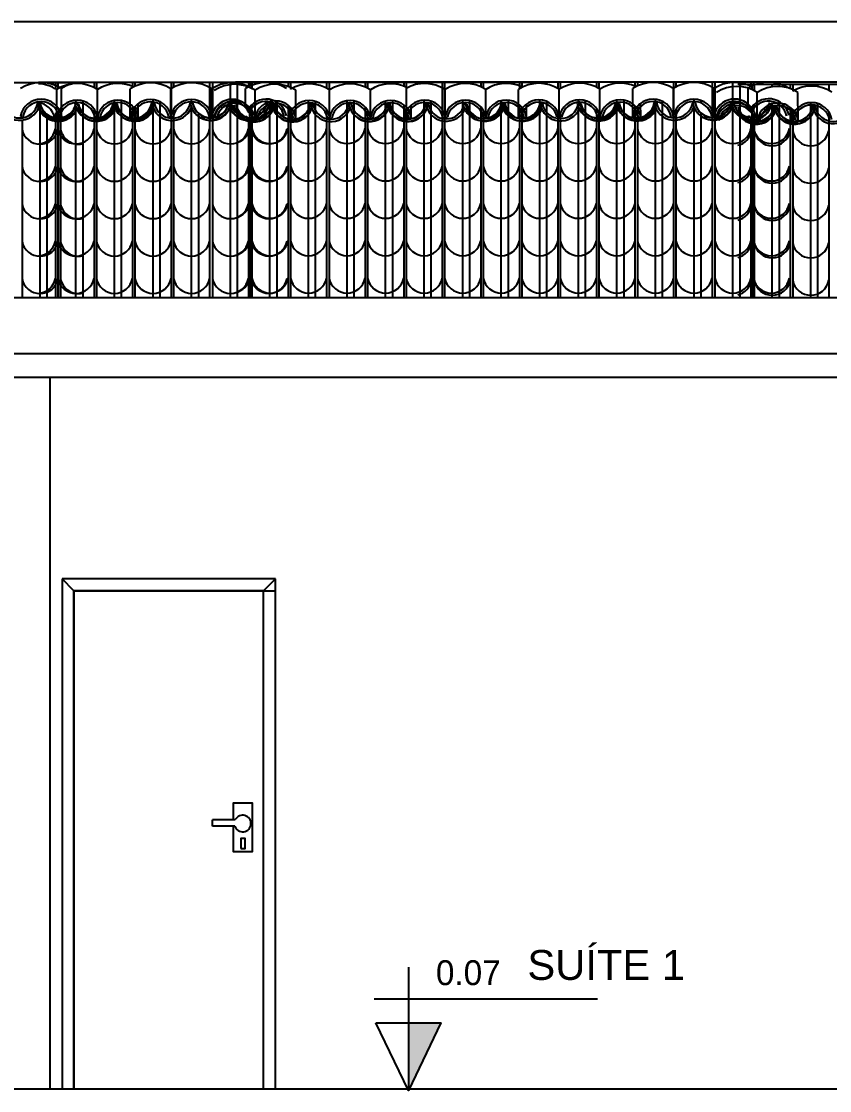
# Model space of a CAD drawing. Header units: millimetres. Extents: x 2426 to 2585, y 1215 to 1309.
# Drawn here: x 2454.475 to 2457.884, y 1250.826 to 1255.334 of the extents above; entities that cross this region are included whole.
import ezdxf

# ---------------------------------------------------------------- set-up
doc = ezdxf.new("R2010")
doc.units = ezdxf.units.MM
for name, color, linetype in [('A-PEN-B', 5, 'Continuous'), ('COTAS', 7, 'Continuous'), ('DIVERSOS', 4, 'Continuous'), ('PORTA2', 7, 'Continuous'), ('PORTAS', 3, 'Continuous'), ('texto pequeno', 3, 'Continuous'), ('TEXTO0', 7, 'Continuous'), ('TXT_0', 7, 'Continuous'), ('V5', 4, 'Continuous')]:
    doc.layers.add(name, color=color, linetype=linetype)
doc.styles.add('SANSSERIF', font='sas_____.pfb', dxfattribs={"height": 1})

# ---------------------------------------------------------------- blocks, each defined once
blk = doc.blocks.new('Adc_nivelelev')
blk.add_hatch(color=256).paths.add_polyline_path([(0, 0), (0.1307, 0.2715), (0, 0.2715)])
for p, q in [((0, 0.4955), (0, 0)), ((-0.1376, 0.3683), (0.76, 0.3683))]:
    blk.add_line(p, q)
blk.add_lwpolyline([(-0.1307, 0.2715), (0.1307, 0.2715), (0, 0)], close=True)
at = {"flags": 8}
blk.add_attdef('NIVEL', (0.1106, 0.4235), '', height=0.1, dxfattribs=at)

msp = doc.modelspace()

# ---------------------------------------------------------------- linework, layer by layer
for p, q in [((2449.1471, 1253.9337), (2460.7471, 1253.9337)), ((2448.9971, 1253.8337), (2460.7471, 1253.8337)), ((2454.5971, 1250.8337), (2454.5971, 1253.8337)), ((2448.9971, 1250.8337), (2458.7471, 1250.8337)), ((2454.6971, 1250.8337), (2455.4971, 1250.8337))]:
    msp.add_line(p, q)
at = {"color": 252}
for p, q in [((2454.6971, 1250.8337), (2454.6971, 1252.9337)), ((2454.6971, 1252.9337), (2455.4971, 1252.9337)), ((2454.7471, 1252.9337), (2455.5471, 1252.9337)), ((2455.4971, 1250.8337), (2455.4971, 1252.9337)), ((2455.5471, 1250.8337), (2455.5471, 1252.9337))]:
    msp.add_line(p, q, dxfattribs=at)
at = {"layer": 'A-PEN-B', "color": 8, "ltscale": 0.25}
msp.add_line((2450.8471, 1255.3337), (2460.7471, 1255.3337), dxfattribs=at)
at = {"layer": 'COTAS'}
for p, q in [((2451.4819, 1255.0765), (2454.7319, 1255.0765)), ((2454.5471, 1255.0774), (2456.6602, 1255.0774)), ((2455.3791, 1255.0787), (2458.7791, 1255.0787)), ((2457.4971, 1255.0696), (2460.7471, 1255.0696))]:
    msp.add_line(p, q, dxfattribs=at)
at = {"layer": 'DIVERSOS'}
for p, q in [((2454.5429, 1255.0712), (2454.5429, 1255.0774)), ((2454.5729, 1255.0675), (2454.5729, 1255.0774)), ((2454.7055, 1255.0714), (2454.7055, 1255.0774)), ((2454.7355, 1255.0695), (2454.7355, 1255.0774)), ((2454.868, 1255.071), (2454.868, 1255.0774)), ((2454.898, 1255.0709), (2454.898, 1255.0774)), ((2455.0306, 1255.0742), (2455.0306, 1255.0774)), ((2455.0606, 1255.0693), (2455.0606, 1255.0774)), ((2455.1932, 1255.0747), (2455.1932, 1255.0774)), ((2455.2232, 1255.0716), (2455.2232, 1255.0774)), ((2455.3572, 1254.169), (2455.3572, 1255.0774)), ((2455.3872, 1254.169), (2455.3872, 1255.0774)), ((2455.5239, 1255.067), (2455.5239, 1255.0787)), ((2455.5539, 1255.0685), (2455.5539, 1255.0787)), ((2455.6864, 1255.07), (2455.6864, 1255.0787)), ((2455.7164, 1255.0678), (2455.7164, 1255.0787)), ((2455.849, 1255.0698), (2455.849, 1255.0787)), ((2455.879, 1255.0693), (2455.879, 1255.0787)), ((2456.0116, 1255.069), (2456.0116, 1255.0787)), ((2456.0416, 1255.0703), (2456.0416, 1255.0787)), ((2456.1741, 1255.0717), (2456.1741, 1255.0787)), ((2456.2041, 1255.0692), (2456.2041, 1255.0787)), ((2456.3367, 1255.0715), (2456.3367, 1255.0787)), ((2456.3667, 1255.0708), (2456.3667, 1255.0787)), ((2456.4993, 1255.0708), (2456.4993, 1255.0787)), ((2456.5293, 1255.0718), (2456.5293, 1255.0787)), ((2456.6619, 1255.0725), (2456.6619, 1255.0787)), ((2456.6919, 1255.0688), (2456.6919, 1255.0787)), ((2456.8244, 1255.0727), (2456.8244, 1255.0787)), ((2456.8544, 1255.0708), (2456.8544, 1255.0787)), ((2456.987, 1255.0724), (2456.987, 1255.0787)), ((2457.017, 1255.0722), (2457.017, 1255.0787)), ((2457.1496, 1255.0755), (2457.1496, 1255.0787)), ((2457.1796, 1255.0707), (2457.1796, 1255.0787)), ((2457.3121, 1255.076), (2457.3121, 1255.0787)), ((2457.3421, 1255.073), (2457.3421, 1255.0787)), ((2457.4761, 1254.169), (2457.4761, 1255.0787)), ((2457.5061, 1254.169), (2457.5061, 1255.0787)), ((2457.6419, 1255.0579), (2457.6419, 1255.0696)), ((2457.6719, 1255.0594), (2457.6719, 1255.0696)), ((2457.8045, 1255.0609), (2457.8045, 1255.0696)), ((2457.8345, 1255.0587), (2457.8345, 1255.0696)), ((2454.5543, 1254.169), (2454.5543, 1254.9868)), ((2454.7055, 1254.169), (2454.7055, 1255.0013)), ((2454.7355, 1254.169), (2454.7355, 1254.9978)), ((2454.868, 1254.169), (2454.868, 1255.0005)), ((2454.898, 1254.169), (2454.898, 1255.0002)), ((2455.0306, 1254.169), (2455.0306, 1255.0039)), ((2455.0606, 1254.169), (2455.0606, 1254.9948)), ((2455.1932, 1254.9918), (2455.1932, 1255.0047)), ((2455.1932, 1254.169), (2455.1932, 1254.97)), ((2455.2232, 1254.9883), (2455.2232, 1254.9991)), ((2455.5239, 1254.169), (2455.5239, 1254.9956)), ((2455.5539, 1254.169), (2455.5539, 1254.9983)), ((2455.6864, 1254.169), (2455.6864, 1255)), ((2455.7164, 1254.169), (2455.7164, 1254.9959)), ((2455.849, 1254.169), (2455.849, 1254.9994)), ((2455.879, 1254.169), (2455.879, 1254.9985)), ((2456.0116, 1254.169), (2456.0116, 1254.9978)), ((2456.0416, 1254.169), (2456.0416, 1255.0001)), ((2456.1741, 1254.169), (2456.1741, 1255.0017)), ((2456.2041, 1254.169), (2456.2041, 1254.9971)), ((2456.3367, 1254.169), (2456.3367, 1255.0012)), ((2456.3667, 1254.169), (2456.3667, 1254.9999)), ((2456.4993, 1254.169), (2456.4993, 1254.9997)), ((2456.5293, 1254.169), (2456.5293, 1255.0016)), ((2456.6619, 1254.169), (2456.6619, 1255.0025)), ((2456.6919, 1254.169), (2456.6919, 1254.9957)), ((2456.8244, 1254.169), (2456.8244, 1255.0026)), ((2456.8544, 1254.169), (2456.8544, 1254.9992)), ((2456.987, 1254.169), (2456.987, 1255.0018)), ((2457.017, 1254.169), (2457.017, 1255.0016)), ((2457.1496, 1254.169), (2457.1496, 1255.0052)), ((2457.1796, 1254.169), (2457.1796, 1254.9962)), ((2457.3121, 1254.9932), (2457.3121, 1255.006)), ((2457.3121, 1254.169), (2457.3121, 1254.9714)), ((2457.3421, 1254.9896), (2457.3421, 1255.0004)), ((2457.6419, 1254.169), (2457.6419, 1254.9865)), ((2457.6719, 1254.169), (2457.6719, 1254.9892)), ((2457.8045, 1254.169), (2457.8045, 1254.9909)), ((2457.8345, 1254.169), (2457.8345, 1254.9868)), ((2454.5843, 1254.169), (2454.5843, 1254.9295)), ((2455.2232, 1254.169), (2455.2232, 1254.9459)), ((2457.3421, 1254.169), (2457.3421, 1254.9473))]:
    msp.add_line(p, q, dxfattribs=at)
at = {"layer": 'PORTA2', "color": 252}
for p, q in [((2455.3776, 1251.9683), (2455.2821, 1251.9683)), ((2455.2821, 1251.9406), (2455.2821, 1251.9683)), ((2455.3756, 1251.9406), (2455.2821, 1251.9406))]:
    msp.add_line(p, q, dxfattribs=at)
at = {"layer": 'PORTA2'}
msp.add_line((2454.6971, 1250.8337), (2455.4971, 1250.8337), dxfattribs=at)
at = {"layer": 'PORTA2', "color": 252}
msp.add_lwpolyline([(2455.3684, 1251.9406), (2455.3684, 1251.8337), (2455.4503, 1251.8337), (2455.4503, 1252.0374), (2455.3684, 1252.0374), (2455.3684, 1251.9683)], dxfattribs=at)
msp.add_lwpolyline([(2455.4005, 1251.8472), (2455.4187, 1251.8472), (2455.4187, 1251.8889), (2455.4005, 1251.8889)], close=True, dxfattribs=at)
msp.add_arc((2455.4087, 1251.9521), 0.0351, 199.161, 152.4759, dxfattribs=at)
at = {"layer": 'PORTAS', "color": 252}
for p, q in [((2454.6471, 1252.9837), (2454.6471, 1250.8337)), ((2455.5471, 1252.9837), (2454.6471, 1252.9837)), ((2454.6971, 1252.9337), (2454.6471, 1252.9837)), ((2455.4971, 1252.9337), (2455.5471, 1252.9837)), ((2455.5471, 1250.8337), (2455.5471, 1252.9837)), ((2454.6971, 1252.9337), (2454.6971, 1250.8337)), ((2455.4971, 1252.9337), (2454.6971, 1252.9337)), ((2455.4971, 1250.8337), (2455.4971, 1252.9337))]:
    msp.add_line(p, q, dxfattribs=at)
at = {"layer": 'PORTAS'}
for p, q in [((2454.6471, 1250.8337), (2454.6971, 1250.8337)), ((2455.4971, 1250.8337), (2455.5471, 1250.8337))]:
    msp.add_line(p, q, dxfattribs=at)
at = {"layer": 'TEXTO0', "linetype": 'ByBlock'}
for p, q in [((2454.6246, 1254.9303), (2454.6246, 1255.0459)), ((2454.6445, 1254.9345), (2454.6441, 1255.0503)), ((2454.6445, 1254.9345), (2454.6441, 1255.0503)), ((2454.6441, 1254.9347), (2454.6441, 1255.0503)), ((2454.7966, 1254.9303), (2454.7963, 1255.0461)), ((2454.9346, 1254.9333), (2454.9346, 1255.0489)), ((2455.1063, 1254.9335), (2455.1063, 1255.0491)), ((2455.2784, 1254.9335), (2455.278, 1255.0494)), ((2455.278, 1254.9338), (2455.278, 1255.0494)), ((2455.4211, 1254.9699), (2455.4211, 1255.0505)), ((2455.461, 1254.9273), (2455.4607, 1255.0431)), ((2455.4607, 1254.9275), (2455.4607, 1255.0431)), ((2455.6327, 1254.9275), (2455.6324, 1255.0433)), ((2455.7754, 1254.9291), (2455.7754, 1255.0447)), ((2455.9475, 1254.9291), (2455.9471, 1255.045)), ((2455.9471, 1254.9294), (2455.9471, 1255.045)), ((2456.262, 1254.9308), (2456.262, 1255.0464)), ((2456.434, 1254.9308), (2456.4337, 1255.0466)), ((2456.4337, 1254.931), (2456.4337, 1255.0466)), ((2456.5718, 1254.9314), (2456.5718, 1255.047)), ((2456.7435, 1254.9316), (2456.7435, 1255.0472)), ((2456.9156, 1254.9316), (2456.9152, 1255.0474)), ((2457.0536, 1254.9347), (2457.0536, 1255.0503)), ((2457.2253, 1254.9349), (2457.2253, 1255.0505)), ((2457.3973, 1254.9349), (2457.397, 1255.0507)), ((2457.397, 1254.9351), (2457.397, 1255.0507)), ((2457.5401, 1254.9712), (2457.5401, 1255.0519)), ((2457.579, 1254.9181), (2457.5787, 1255.034)), ((2457.5787, 1254.9184), (2457.5787, 1255.034)), ((2457.7507, 1254.9184), (2457.7504, 1255.0342)), ((2454.9684, 1254.9305), (2454.9682, 1254.987)), ((2455.45, 1254.9709), (2455.4499, 1254.9848)), ((2455.6037, 1254.9289), (2455.6037, 1254.9775)), ((2456.0902, 1254.9305), (2456.0902, 1254.9794)), ((2456.1192, 1254.9294), (2456.119, 1254.9804)), ((2456.6057, 1254.931), (2456.6056, 1254.9852)), ((2457.0873, 1254.9319), (2457.0871, 1254.9884)), ((2457.5689, 1254.9723), (2457.5689, 1254.9861)), ((2454.7963, 1254.9305), (2454.7963, 1254.932)), ((2456.9152, 1254.9319), (2456.9152, 1254.9333)), ((2457.7217, 1254.9198), (2457.7217, 1254.9684))]:
    msp.add_line(p, q, dxfattribs=at)
for centre, radius, start, end in [((2454.5486, 1254.9847), 0.005, 9.9605, 191.6717), ((2454.549, 1254.9887), 0.005, 9.9605, 191.6717), ((2454.5485, 1254.9823), 0.00553, 14.5109, 143.8569), ((2454.5491, 1254.9863), 0.00553, 14.5109, 143.8569), ((2454.7058, 1254.988), 0.005, 9.9605, 191.6717), ((2454.711, 1254.9828), 0.0058, 28.9227, 151.0773), ((2454.8682, 1254.986), 0.0058, 28.9227, 151.0773), ((2454.8729, 1254.9847), 0.005, 9.9605, 191.6717), ((2454.873, 1254.9823), 0.00553, 14.5109, 143.8569), ((2455.0303, 1254.988), 0.005, 9.9605, 191.6717), ((2455.0302, 1254.9856), 0.00553, 14.5109, 143.8569), ((2455.1923, 1254.9896), 0.005, 9.9605, 191.6717), ((2455.1928, 1254.986), 0.0058, 28.9227, 151.0773), ((2455.3546, 1254.988), 0.005, 9.9605, 191.6717), ((2455.3548, 1254.9877), 0.0058, 28.9227, 151.0773), ((2455.3547, 1254.9856), 0.00553, 14.5109, 143.8569), ((2455.5372, 1254.9817), 0.005, 9.9605, 191.6717), ((2455.5373, 1254.9816), 0.0058, 28.9227, 151.0773), ((2455.5373, 1254.9793), 0.00553, 14.5109, 143.8569), ((2455.6995, 1254.9836), 0.005, 9.9605, 191.6717), ((2455.6993, 1254.9812), 0.00553, 14.5109, 143.8569), ((2455.8615, 1254.9852), 0.005, 9.9605, 191.6717), ((2455.8619, 1254.9816), 0.0058, 28.9227, 151.0773), ((2456.0237, 1254.9836), 0.005, 9.9605, 191.6717), ((2456.0239, 1254.9833), 0.0058, 28.9227, 151.0773), ((2456.0238, 1254.9812), 0.00553, 14.5109, 143.8569), ((2456.186, 1254.9852), 0.005, 9.9605, 191.6717), ((2456.1858, 1254.9828), 0.00553, 14.5109, 143.8569), ((2456.343, 1254.9861), 0.005, 9.9605, 191.6717), ((2456.3484, 1254.9833), 0.0058, 28.9227, 151.0773), ((2456.5055, 1254.9841), 0.0058, 28.9227, 151.0773), ((2456.5102, 1254.9852), 0.005, 9.9605, 191.6717), ((2456.5103, 1254.9828), 0.00553, 14.5109, 143.8569), ((2456.6676, 1254.9861), 0.005, 9.9605, 191.6717), ((2456.6674, 1254.9837), 0.00553, 14.5109, 143.8569), ((2456.8248, 1254.9893), 0.005, 9.9605, 191.6717), ((2456.83, 1254.9841), 0.0058, 28.9227, 151.0773), ((2456.9872, 1254.9874), 0.0058, 28.9227, 151.0773), ((2456.9918, 1254.9861), 0.005, 9.9605, 191.6717), ((2456.9919, 1254.9837), 0.00553, 14.5109, 143.8569), ((2457.1493, 1254.9893), 0.005, 9.9605, 191.6717), ((2457.1491, 1254.9869), 0.00553, 14.5109, 143.8569), ((2457.3113, 1254.9909), 0.005, 9.9605, 191.6717), ((2457.3117, 1254.9874), 0.0058, 28.9227, 151.0773), ((2457.4735, 1254.9893), 0.005, 9.9605, 191.6717), ((2457.4737, 1254.989), 0.0058, 28.9227, 151.0773), ((2457.4737, 1254.9869), 0.00553, 14.5109, 143.8569), ((2457.6552, 1254.9726), 0.005, 9.9605, 191.6717), ((2457.6554, 1254.9725), 0.0058, 28.9227, 151.0773), ((2457.6554, 1254.9702), 0.00553, 14.5109, 143.8569), ((2457.8175, 1254.9745), 0.005, 9.9605, 191.6717), ((2457.8173, 1254.9721), 0.00553, 14.5109, 143.8569), ((2454.4776, 1254.9351), 0.00523, 186.16, 332.2079), ((2454.6197, 1254.9307), 0.00524, 208.2539, 353.3783), ((2454.6298, 1254.9308), 0.00523, 186.16, 332.2079), ((2454.6393, 1254.9351), 0.00524, 208.2539, 353.3783), ((2454.6493, 1254.9353), 0.00523, 186.16, 332.2079), ((2454.7914, 1254.9309), 0.00524, 208.2539, 353.3783), ((2454.8015, 1254.9311), 0.00523, 186.16, 332.2079), ((2454.9398, 1254.9339), 0.00523, 186.16, 332.2079), ((2454.9631, 1254.9311), 0.00524, 208.2539, 353.3783), ((2455.1015, 1254.9339), 0.00524, 208.2539, 353.3783), ((2455.1115, 1254.9341), 0.00523, 186.16, 332.2079), ((2455.2732, 1254.9342), 0.00524, 208.2539, 353.3783), ((2455.2832, 1254.9343), 0.00523, 186.16, 332.2079), ((2455.4263, 1254.9355), 0.00523, 186.16, 332.2079), ((2455.4449, 1254.9344), 0.00524, 208.2539, 353.3783), ((2455.4558, 1254.9279), 0.00524, 208.2539, 353.3783), ((2455.4659, 1254.9281), 0.00523, 186.16, 332.2079), ((2455.6089, 1254.9295), 0.00523, 186.16, 332.2079), ((2455.6275, 1254.9281), 0.00524, 208.2539, 353.3783), ((2455.7706, 1254.9295), 0.00524, 208.2539, 353.3783), ((2455.7806, 1254.9297), 0.00523, 186.16, 332.2079), ((2455.9423, 1254.9297), 0.00524, 208.2539, 353.3783), ((2455.9523, 1254.9299), 0.00523, 186.16, 332.2079), ((2456.0954, 1254.9311), 0.00523, 186.16, 332.2079), ((2456.114, 1254.93), 0.00524, 208.2539, 353.3783), ((2456.2571, 1254.9311), 0.00524, 208.2539, 353.3783), ((2456.2672, 1254.9313), 0.00523, 186.16, 332.2079), ((2456.4288, 1254.9314), 0.00524, 208.2539, 353.3783), ((2456.4389, 1254.9315), 0.00523, 186.16, 332.2079), ((2456.577, 1254.932), 0.00523, 186.16, 332.2079), ((2456.6005, 1254.9316), 0.00524, 208.2539, 353.3783), ((2456.7387, 1254.932), 0.00524, 208.2539, 353.3783), ((2456.7487, 1254.9322), 0.00523, 186.16, 332.2079), ((2456.9104, 1254.9322), 0.00524, 208.2539, 353.3783), ((2456.9204, 1254.9324), 0.00523, 186.16, 332.2079), ((2457.0588, 1254.9352), 0.00523, 186.16, 332.2079), ((2457.0821, 1254.9325), 0.00524, 208.2539, 353.3783), ((2457.2204, 1254.9353), 0.00524, 208.2539, 353.3783), ((2457.2305, 1254.9355), 0.00523, 186.16, 332.2079), ((2457.3921, 1254.9355), 0.00524, 208.2539, 353.3783), ((2457.4022, 1254.9357), 0.00523, 186.16, 332.2079), ((2457.5453, 1254.9368), 0.00523, 186.16, 332.2079), ((2457.5638, 1254.9357), 0.00524, 208.2539, 353.3783), ((2457.5738, 1254.9188), 0.00524, 208.2539, 353.3783), ((2457.5839, 1254.9189), 0.00523, 186.16, 332.2079), ((2457.7269, 1254.9204), 0.00523, 186.16, 332.2079), ((2457.7455, 1254.919), 0.00524, 208.2539, 353.3783)]:
    msp.add_arc(centre, radius, start, end, dxfattribs=at)
at = {"layer": 'V5'}
for p, q in [((2454.6191, 1255.0774), (2454.6191, 1255.0493)), ((2454.6293, 1255.0774), (2454.6293, 1255.0488)), ((2454.7817, 1255.0774), (2454.7817, 1255.0545)), ((2454.7918, 1255.0774), (2454.7918, 1255.0489)), ((2454.9443, 1255.0774), (2454.9443, 1255.0547)), ((2454.9544, 1255.0774), (2454.9544, 1255.0599)), ((2455.1068, 1255.0774), (2455.1068, 1254.169)), ((2455.117, 1255.0774), (2455.117, 1255.0555)), ((2455.2694, 1255.0774), (2455.2694, 1254.169)), ((2455.281, 1255.0774), (2455.281, 1254.169)), ((2455.4334, 1255.0774), (2455.4334, 1255.0578)), ((2455.4375, 1255.0787), (2455.4375, 1255.0555)), ((2455.4435, 1255.0774), (2455.4435, 1255.0627)), ((2455.4477, 1255.0787), (2455.4477, 1255.0507)), ((2455.6001, 1255.0787), (2455.6001, 1255.0593)), ((2455.6102, 1255.0787), (2455.6102, 1255.0485)), ((2455.7626, 1255.0787), (2455.7626, 1255.0522)), ((2455.7728, 1255.0787), (2455.7728, 1255.0464)), ((2455.9252, 1255.0787), (2455.9252, 1255.0568)), ((2455.9354, 1255.0787), (2455.9354, 1255.0519)), ((2456.0878, 1255.0787), (2456.0878, 1255.0607)), ((2456.0979, 1255.0787), (2456.0979, 1254.169)), ((2456.2503, 1255.0787), (2456.2503, 1254.169)), ((2456.2605, 1255.0787), (2456.2605, 1254.169)), ((2456.4129, 1255.0787), (2456.4129, 1255.0579)), ((2456.4231, 1255.0787), (2456.4231, 1255.0529)), ((2456.5755, 1255.0787), (2456.5755, 1255.0493)), ((2456.5857, 1255.0787), (2456.5857, 1255.055)), ((2456.7381, 1255.0787), (2456.7381, 1255.0506)), ((2456.7482, 1255.0787), (2456.7482, 1255.0502)), ((2456.9006, 1255.0787), (2456.9006, 1255.0558)), ((2456.9108, 1255.0787), (2456.9108, 1255.0502)), ((2457.0632, 1255.0787), (2457.0632, 1255.0561)), ((2457.0734, 1255.0787), (2457.0734, 1255.0612)), ((2457.2258, 1255.0787), (2457.2258, 1254.169)), ((2457.2359, 1255.0787), (2457.2359, 1255.0569)), ((2457.3883, 1255.0787), (2457.3883, 1254.169)), ((2457.3999, 1255.0787), (2457.3999, 1254.169)), ((2457.5523, 1255.0787), (2457.5523, 1255.0591)), ((2457.5555, 1255.0696), (2457.5555, 1255.0464)), ((2457.5625, 1255.0787), (2457.5625, 1255.064)), ((2457.5657, 1255.0696), (2457.5657, 1255.0415)), ((2457.7181, 1255.0696), (2457.7181, 1255.0502)), ((2457.7282, 1255.0696), (2457.7282, 1255.0394)), ((2457.8807, 1255.0696), (2457.8807, 1255.0431)), ((2454.9443, 1254.976), (2454.9443, 1254.169)), ((2454.9544, 1254.9742), (2454.9544, 1254.169)), ((2455.4334, 1254.9709), (2455.4334, 1254.9657)), ((2455.4375, 1254.9722), (2455.4375, 1254.169)), ((2455.4435, 1254.9787), (2455.4435, 1254.9541)), ((2455.6001, 1254.9805), (2455.6001, 1254.169)), ((2455.6102, 1254.9713), (2455.6102, 1254.169)), ((2455.9252, 1254.9728), (2455.9252, 1254.169)), ((2456.0878, 1254.9814), (2456.0878, 1254.169)), ((2456.4129, 1254.9731), (2456.4129, 1254.169)), ((2456.5755, 1254.9821), (2456.5755, 1254.169)), ((2456.5857, 1254.9722), (2456.5857, 1254.169)), ((2457.0632, 1254.9773), (2457.0632, 1254.169)), ((2457.0734, 1254.9756), (2457.0734, 1254.169)), ((2457.5523, 1254.9722), (2457.5523, 1254.9671)), ((2457.5625, 1254.9801), (2457.5625, 1254.9554)), ((2457.7181, 1254.9714), (2457.7181, 1254.169)), ((2454.6191, 1254.9488), (2454.6191, 1254.169)), ((2454.6293, 1254.9463), (2454.6293, 1254.169)), ((2454.7817, 1254.965), (2454.7817, 1254.169)), ((2454.7918, 1254.9466), (2454.7918, 1254.169)), ((2455.117, 1254.9617), (2455.117, 1254.169)), ((2455.4334, 1254.9275), (2455.4334, 1254.169)), ((2455.4435, 1254.9278), (2455.4435, 1254.169)), ((2455.4477, 1254.9597), (2455.4477, 1254.169)), ((2455.7626, 1254.961), (2455.7626, 1254.169)), ((2455.7728, 1254.9403), (2455.7728, 1254.169)), ((2455.9354, 1254.9597), (2455.9354, 1254.169)), ((2456.4231, 1254.9594), (2456.4231, 1254.169)), ((2456.7381, 1254.9501), (2456.7381, 1254.169)), ((2456.7482, 1254.9477), (2456.7482, 1254.169)), ((2456.9006, 1254.9664), (2456.9006, 1254.169)), ((2456.9108, 1254.9479), (2456.9108, 1254.169)), ((2457.2359, 1254.9631), (2457.2359, 1254.169)), ((2457.5523, 1254.9288), (2457.5523, 1254.169)), ((2457.5555, 1254.963), (2457.5555, 1254.169)), ((2457.5625, 1254.9291), (2457.5625, 1254.169)), ((2457.5657, 1254.9506), (2457.5657, 1254.169)), ((2457.7282, 1254.9622), (2457.7282, 1254.169)), ((2457.8807, 1254.9519), (2457.8807, 1254.169)), ((2454.4781, 1254.9171), (2454.4781, 1254.169)), ((2454.6305, 1254.9166), (2454.6305, 1254.169)), ((2454.6406, 1254.9172), (2454.6406, 1254.169)), ((2449.1471, 1254.169), (2460.7471, 1254.169))]:
    msp.add_line(p, q, dxfattribs=at)
for centre, radius, start, end in [((2454.5584, 1254.9181), 0.1576, 57.0627, 123.0873), ((2454.5389, 1254.9136), 0.1576, 57.0627, 87.0047), ((2454.7106, 1254.9139), 0.1576, 57.0627, 123.0873), ((2454.7302, 1254.9183), 0.1576, 89.3808, 123.0873), ((2454.8823, 1254.9141), 0.1576, 65.1287, 123.0873), ((2455.0206, 1254.9169), 0.1576, 57.0627, 123.0873), ((2455.1923, 1254.9171), 0.1576, 57.0627, 123.0873), ((2455.3641, 1254.9173), 0.1576, 63.4633, 123.0873), ((2455.375, 1254.9108), 0.1576, 57.0627, 123.0873), ((2455.5072, 1254.9185), 0.1576, 57.0627, 123.0873), ((2455.5467, 1254.9111), 0.1576, 57.0627, 123.0873), ((2455.6897, 1254.9125), 0.1576, 57.0627, 120.3061), ((2455.8615, 1254.9127), 0.1576, 57.0627, 123.0873), ((2456.0332, 1254.9129), 0.1576, 63.4633, 123.0873), ((2456.1763, 1254.9141), 0.1576, 57.0627, 119.8074), ((2456.348, 1254.9143), 0.1576, 57.0627, 123.0873), ((2456.5197, 1254.9146), 0.1576, 64.1715, 123.0873), ((2456.6579, 1254.915), 0.1576, 57.0627, 123.0873), ((2456.8296, 1254.9152), 0.1576, 57.0627, 123.0873), ((2457.0013, 1254.9154), 0.1576, 65.1287, 123.0873), ((2457.1396, 1254.9182), 0.1576, 57.0627, 123.0873), ((2457.3113, 1254.9185), 0.1576, 57.0627, 123.0873), ((2457.483, 1254.9187), 0.1576, 63.4633, 123.0873), ((2457.493, 1254.9017), 0.1576, 57.0627, 123.0873), ((2457.6261, 1254.9199), 0.1576, 57.0627, 123.0873), ((2457.6647, 1254.9019), 0.1576, 57.0627, 123.0873), ((2457.8078, 1254.9034), 0.1576, 57.0627, 120.3061), ((2455.3641, 1254.9173), 0.1576, 57.0627, 59.7044), ((2457.483, 1254.9187), 0.1576, 57.0627, 59.7044), ((2454.4684, 1255.0041), 0.0876, 201.8608, 349.1839), ((2454.4684, 1255.0041), 0.0776, 190.8161, 349.1839), ((2454.5584, 1254.9181), 0.0876, 10.8161, 169.1839), ((2454.5584, 1254.9181), 0.0776, 10.8161, 169.1839), ((2454.6297, 1255.0001), 0.0876, 190.8161, 338.1392), ((2454.6301, 1255.0041), 0.0876, 190.8161, 338.1392), ((2454.5389, 1254.9136), 0.0776, 10.8161, 83.9073), ((2454.6297, 1255.0001), 0.0776, 190.8161, 349.1839), ((2454.6301, 1255.0041), 0.0776, 190.8161, 349.1839), ((2454.7106, 1254.9139), 0.0876, 10.8161, 169.1839), ((2454.7106, 1254.9139), 0.0776, 10.8161, 169.1839), ((2454.787, 1255.0034), 0.0876, 190.8161, 338.1392), ((2454.787, 1255.0034), 0.0776, 190.8161, 349.1839), ((2454.7923, 1255.0001), 0.0876, 201.8608, 349.1839), ((2454.7923, 1255.0001), 0.0776, 190.8161, 349.1839), ((2454.8823, 1254.9141), 0.0876, 10.8161, 169.1839), ((2454.8823, 1254.9141), 0.0776, 10.8161, 169.1839), ((2454.954, 1255.0001), 0.0876, 190.8161, 338.1392), ((2454.9495, 1255.0034), 0.0876, 201.8608, 349.1839), ((2454.9495, 1255.0034), 0.0776, 190.8161, 349.1839), ((2454.954, 1255.0001), 0.0776, 190.8161, 349.1839), ((2455.0206, 1254.9169), 0.0876, 10.8161, 169.1839), ((2455.0206, 1254.9169), 0.0776, 10.8161, 169.1839), ((2455.1115, 1255.0034), 0.0876, 190.8161, 338.1392), ((2455.1115, 1255.0034), 0.0776, 190.8161, 349.1839), ((2455.1923, 1254.9171), 0.0876, 10.8161, 169.1839), ((2455.1923, 1254.9171), 0.0776, 10.8161, 169.1839), ((2455.2735, 1255.005), 0.0876, 190.8161, 338.1392), ((2455.274, 1255.0034), 0.0876, 201.8608, 349.1839), ((2455.2735, 1255.005), 0.0776, 190.8161, 349.1839), ((2455.274, 1255.0034), 0.0776, 190.8161, 349.1839), ((2455.3641, 1254.9173), 0.0876, 28.4762, 169.1839), ((2455.3641, 1254.9173), 0.0776, 23.2029, 169.1839), ((2455.375, 1254.9108), 0.0876, 10.8161, 169.1839), ((2455.375, 1254.9108), 0.0776, 10.8161, 169.1839), ((2455.4357, 1255.0034), 0.0876, 190.8161, 338.1392), ((2455.436, 1255.005), 0.0876, 201.8608, 349.1839), ((2455.4357, 1255.0034), 0.0776, 190.8161, 349.1839), ((2455.436, 1255.005), 0.0776, 190.8161, 349.1839), ((2455.4561, 1254.999), 0.0876, 190.8161, 338.1392), ((2455.4567, 1254.9971), 0.0876, 201.8608, 349.1839), ((2455.4561, 1254.999), 0.0776, 190.8161, 349.1839), ((2455.4567, 1254.9971), 0.0776, 190.8161, 349.1839), ((2455.5072, 1254.9185), 0.0876, 10.8161, 152.4622), ((2455.5072, 1254.9185), 0.0776, 10.8161, 157.7355), ((2455.5467, 1254.9111), 0.0876, 10.8161, 169.1839), ((2455.5467, 1254.9111), 0.0776, 10.8161, 169.1839), ((2455.6184, 1254.9971), 0.0876, 190.8161, 338.1392), ((2455.6186, 1254.999), 0.0876, 201.8608, 349.1839), ((2455.6184, 1254.9971), 0.0776, 190.8161, 349.1839), ((2455.6186, 1254.999), 0.0776, 190.8161, 349.1839), ((2455.6897, 1254.9125), 0.0876, 10.8161, 169.1839), ((2455.6897, 1254.9125), 0.0776, 10.8161, 169.1839), ((2455.7806, 1254.999), 0.0876, 190.8161, 338.1392), ((2455.7806, 1254.999), 0.0776, 190.8161, 349.1839), ((2455.8615, 1254.9127), 0.0876, 10.8161, 169.1839), ((2455.8615, 1254.9127), 0.0776, 10.8161, 169.1839), ((2455.9426, 1255.0006), 0.0876, 190.8161, 338.1392), ((2455.9432, 1254.999), 0.0876, 201.8608, 349.1839), ((2455.9426, 1255.0006), 0.0776, 190.8161, 349.1839), ((2455.9432, 1254.999), 0.0776, 190.8161, 349.1839), ((2456.0332, 1254.9129), 0.0876, 10.8161, 169.1839), ((2456.0332, 1254.9129), 0.0776, 10.8161, 169.1839), ((2456.1048, 1254.999), 0.0876, 190.8161, 338.1392), ((2456.1052, 1255.0006), 0.0876, 201.8608, 349.1839), ((2456.1048, 1254.999), 0.0776, 190.8161, 349.1839), ((2456.1052, 1255.0006), 0.0776, 190.8161, 349.1839), ((2456.1763, 1254.9141), 0.0876, 10.8161, 169.1839), ((2456.1763, 1254.9141), 0.0776, 10.8161, 169.1839), ((2456.2671, 1255.0006), 0.0876, 190.8161, 338.1392), ((2456.2671, 1255.0006), 0.0776, 190.8161, 349.1839), ((2456.348, 1254.9143), 0.0876, 10.8161, 169.1839), ((2456.348, 1254.9143), 0.0776, 10.8161, 169.1839), ((2456.4242, 1255.0015), 0.0876, 190.8161, 338.1392), ((2456.4242, 1255.0015), 0.0776, 190.8161, 349.1839), ((2456.4297, 1255.0006), 0.0876, 201.8608, 349.1839), ((2456.4297, 1255.0006), 0.0776, 190.8161, 349.1839), ((2456.5197, 1254.9146), 0.0876, 10.8161, 169.1839), ((2456.5197, 1254.9146), 0.0776, 10.8161, 169.1839), ((2456.5914, 1255.0006), 0.0876, 190.8161, 338.1392), ((2456.5867, 1255.0015), 0.0876, 201.8608, 349.1839), ((2456.5867, 1255.0015), 0.0776, 190.8161, 349.1839), ((2456.5914, 1255.0006), 0.0776, 190.8161, 349.1839), ((2456.6579, 1254.915), 0.0876, 10.8161, 169.1839), ((2456.6579, 1254.915), 0.0776, 10.8161, 169.1839), ((2456.7487, 1255.0015), 0.0876, 190.8161, 338.1392), ((2456.7487, 1255.0015), 0.0776, 190.8161, 349.1839), ((2456.8296, 1254.9152), 0.0876, 10.8161, 169.1839), ((2456.8296, 1254.9152), 0.0776, 10.8161, 169.1839), ((2456.9059, 1255.0047), 0.0876, 190.8161, 338.1392), ((2456.9059, 1255.0047), 0.0776, 190.8161, 349.1839), ((2456.9113, 1255.0015), 0.0876, 201.8608, 349.1839), ((2456.9113, 1255.0015), 0.0776, 190.8161, 349.1839), ((2457.0013, 1254.9154), 0.0876, 10.8161, 169.1839), ((2457.0013, 1254.9154), 0.0776, 10.8161, 169.1839), ((2457.0729, 1255.0015), 0.0876, 190.8161, 338.1392), ((2457.0685, 1255.0047), 0.0876, 201.8608, 349.1839), ((2457.0685, 1255.0047), 0.0776, 190.8161, 349.1839), ((2457.0729, 1255.0015), 0.0776, 190.8161, 349.1839), ((2457.1396, 1254.9182), 0.0876, 10.8161, 169.1839), ((2457.1396, 1254.9182), 0.0776, 10.8161, 169.1839), ((2457.2304, 1255.0047), 0.0876, 190.8161, 338.1392), ((2457.2304, 1255.0047), 0.0776, 190.8161, 349.1839), ((2457.3113, 1254.9185), 0.0876, 10.8161, 169.1839), ((2457.3113, 1254.9185), 0.0776, 10.8161, 169.1839), ((2457.3924, 1255.0064), 0.0876, 190.8161, 338.1392), ((2457.393, 1255.0047), 0.0876, 201.8608, 349.1839), ((2457.3924, 1255.0064), 0.0776, 190.8161, 349.1839), ((2457.393, 1255.0047), 0.0776, 190.8161, 349.1839), ((2457.483, 1254.9187), 0.0876, 28.4762, 169.1839), ((2457.483, 1254.9187), 0.0776, 23.2029, 169.1839), ((2457.493, 1254.9017), 0.0876, 10.8161, 169.1839), ((2457.493, 1254.9017), 0.0776, 10.8161, 169.1839), ((2457.5547, 1255.0047), 0.0876, 190.8161, 338.1392), ((2457.555, 1255.0064), 0.0876, 201.8608, 349.1839), ((2457.5547, 1255.0047), 0.0776, 190.8161, 349.1839), ((2457.555, 1255.0064), 0.0776, 190.8161, 349.1839), ((2457.5741, 1254.9899), 0.0876, 190.8161, 338.1392), ((2457.5747, 1254.988), 0.0876, 201.8608, 349.1839), ((2457.5741, 1254.9899), 0.0776, 190.8161, 349.1839), ((2457.5747, 1254.988), 0.0776, 190.8161, 349.1839), ((2457.6261, 1254.9199), 0.0876, 10.8161, 152.4622), ((2457.6261, 1254.9199), 0.0776, 10.8161, 157.7355), ((2457.6647, 1254.9019), 0.0876, 10.8161, 169.1839), ((2457.6647, 1254.9019), 0.0776, 10.8161, 169.1839), ((2457.7364, 1254.988), 0.0876, 190.8161, 338.1392), ((2457.7367, 1254.9899), 0.0876, 201.8608, 349.1839), ((2457.7364, 1254.988), 0.0776, 190.8161, 349.1839), ((2457.7367, 1254.9899), 0.0776, 190.8161, 349.1839), ((2457.8078, 1254.9034), 0.0876, 10.8161, 169.1839), ((2457.8078, 1254.9034), 0.0776, 10.8161, 169.1839), ((2457.8986, 1254.9899), 0.0876, 190.8161, 338.1392), ((2457.8986, 1254.9899), 0.0776, 190.8161, 349.1839), ((2454.5543, 1254.8937), 0.0776, 190.8161, 349.1839), ((2454.5429, 1254.8946), 0.0776, 273.127, 349.1839), ((2454.7055, 1254.8946), 0.0776, 190.8161, 349.1839), ((2454.7169, 1254.8937), 0.0776, 190.8161, 281.1555), ((2454.868, 1254.8946), 0.0776, 190.8161, 349.1839), ((2455.0306, 1254.8946), 0.0776, 190.8161, 349.1839), ((2455.1932, 1254.8946), 0.0776, 190.8161, 349.1839), ((2455.3572, 1254.8946), 0.0776, 190.8161, 349.1839), ((2455.3613, 1254.896), 0.0776, 283.287, 349.1839), ((2455.5198, 1254.8946), 0.0776, 190.8161, 349.1839), ((2455.5239, 1254.896), 0.0776, 190.8161, 349.1839), ((2455.6864, 1254.896), 0.0776, 190.8161, 349.1839), ((2455.849, 1254.896), 0.0776, 190.8161, 349.1839), ((2456.0116, 1254.896), 0.0776, 190.8161, 349.1839), ((2456.1741, 1254.896), 0.0776, 190.8161, 349.1839), ((2456.3367, 1254.896), 0.0776, 190.8161, 349.1839), ((2456.4993, 1254.896), 0.0776, 190.8161, 349.1839), ((2456.6619, 1254.896), 0.0776, 190.8161, 349.1839), ((2456.8244, 1254.896), 0.0776, 190.8161, 349.1839), ((2456.987, 1254.896), 0.0776, 190.8161, 349.1839), ((2457.1496, 1254.896), 0.0776, 190.8161, 349.1839), ((2457.3121, 1254.896), 0.0776, 190.8161, 349.1839), ((2457.4761, 1254.896), 0.0776, 190.8161, 349.1839), ((2457.6387, 1254.896), 0.0776, 190.8161, 349.1839), ((2457.4793, 1254.8868), 0.0776, 283.287, 349.1839), ((2457.6419, 1254.8868), 0.0776, 190.8161, 349.1839), ((2457.8045, 1254.8868), 0.0776, 190.8161, 349.1839), ((2454.5543, 1254.7362), 0.0776, 190.8161, 349.1839), ((2454.5429, 1254.7371), 0.0776, 273.127, 349.1839), ((2454.7055, 1254.7371), 0.0776, 190.8161, 349.1839), ((2454.7169, 1254.7362), 0.0776, 190.8161, 281.1555), ((2454.868, 1254.7371), 0.0776, 190.8161, 349.1839), ((2455.0306, 1254.7371), 0.0776, 190.8161, 349.1839), ((2455.1932, 1254.7371), 0.0776, 190.8161, 349.1839), ((2455.3572, 1254.7371), 0.0776, 190.8161, 349.1839), ((2455.3613, 1254.7385), 0.0776, 283.287, 349.1839), ((2455.5198, 1254.7371), 0.0776, 190.8161, 349.1839), ((2455.5239, 1254.7385), 0.0776, 190.8161, 349.1839), ((2455.6864, 1254.7385), 0.0776, 190.8161, 349.1839), ((2455.849, 1254.7385), 0.0776, 190.8161, 349.1839), ((2456.0116, 1254.7385), 0.0776, 190.8161, 349.1839), ((2456.1741, 1254.7385), 0.0776, 190.8161, 349.1839), ((2456.3367, 1254.7385), 0.0776, 190.8161, 349.1839), ((2456.4993, 1254.7385), 0.0776, 190.8161, 349.1839), ((2456.6619, 1254.7385), 0.0776, 190.8161, 349.1839), ((2456.8244, 1254.7385), 0.0776, 190.8161, 349.1839), ((2456.987, 1254.7385), 0.0776, 190.8161, 349.1839), ((2457.1496, 1254.7385), 0.0776, 190.8161, 349.1839), ((2457.3121, 1254.7385), 0.0776, 190.8161, 349.1839), ((2457.4761, 1254.7385), 0.0776, 190.8161, 349.1839), ((2457.4793, 1254.7293), 0.0776, 283.287, 349.1839), ((2457.6387, 1254.7385), 0.0776, 190.8161, 349.1839), ((2457.6419, 1254.7293), 0.0776, 190.8161, 349.1839), ((2457.8045, 1254.7293), 0.0776, 190.8161, 349.1839), ((2454.5543, 1254.5787), 0.0776, 190.8161, 349.1839), ((2454.5429, 1254.5796), 0.0776, 273.127, 349.1839), ((2454.7055, 1254.5796), 0.0776, 190.8161, 349.1839), ((2454.7169, 1254.5787), 0.0776, 190.8161, 281.1555), ((2454.868, 1254.5796), 0.0776, 190.8161, 349.1839), ((2455.0306, 1254.5796), 0.0776, 190.8161, 349.1839), ((2455.1932, 1254.5796), 0.0776, 190.8161, 349.1839), ((2455.3572, 1254.5796), 0.0776, 190.8161, 349.1839), ((2455.3613, 1254.581), 0.0776, 283.287, 349.1839), ((2455.5198, 1254.5796), 0.0776, 190.8161, 349.1839), ((2455.5239, 1254.581), 0.0776, 190.8161, 349.1839), ((2455.6864, 1254.581), 0.0776, 190.8161, 349.1839), ((2455.849, 1254.581), 0.0776, 190.8161, 349.1839), ((2456.0116, 1254.581), 0.0776, 190.8161, 349.1839), ((2456.1741, 1254.581), 0.0776, 190.8161, 349.1839), ((2456.3367, 1254.581), 0.0776, 190.8161, 349.1839), ((2456.4993, 1254.581), 0.0776, 190.8161, 349.1839), ((2456.6619, 1254.581), 0.0776, 190.8161, 349.1839), ((2456.8244, 1254.581), 0.0776, 190.8161, 349.1839), ((2456.987, 1254.581), 0.0776, 190.8161, 349.1839), ((2457.1496, 1254.581), 0.0776, 190.8161, 349.1839), ((2457.3121, 1254.581), 0.0776, 190.8161, 349.1839), ((2457.4761, 1254.581), 0.0776, 190.8161, 349.1839), ((2457.6387, 1254.581), 0.0776, 190.8161, 349.1839), ((2457.4793, 1254.5718), 0.0776, 283.287, 349.1839), ((2457.6419, 1254.5718), 0.0776, 190.8161, 349.1839), ((2457.8045, 1254.5718), 0.0776, 190.8161, 349.1839), ((2454.5543, 1254.4212), 0.0776, 190.8161, 349.1839), ((2454.5429, 1254.4221), 0.0776, 273.127, 349.1839), ((2454.7055, 1254.4221), 0.0776, 190.8161, 349.1839), ((2454.7169, 1254.4212), 0.0776, 190.8161, 281.1555), ((2454.868, 1254.4221), 0.0776, 190.8161, 349.1839), ((2455.0306, 1254.4221), 0.0776, 190.8161, 349.1839), ((2455.1932, 1254.4221), 0.0776, 190.8161, 349.1839), ((2455.3572, 1254.4221), 0.0776, 190.8161, 349.1839), ((2455.3613, 1254.4235), 0.0776, 283.287, 349.1839), ((2455.5198, 1254.4221), 0.0776, 190.8161, 349.1839), ((2455.5239, 1254.4235), 0.0776, 190.8161, 349.1839), ((2455.6864, 1254.4235), 0.0776, 190.8161, 349.1839), ((2455.849, 1254.4235), 0.0776, 190.8161, 349.1839), ((2456.0116, 1254.4235), 0.0776, 190.8161, 349.1839), ((2456.1741, 1254.4235), 0.0776, 190.8161, 349.1839), ((2456.3367, 1254.4235), 0.0776, 190.8161, 349.1839), ((2456.4993, 1254.4235), 0.0776, 190.8161, 349.1839), ((2456.6619, 1254.4235), 0.0776, 190.8161, 349.1839), ((2456.8244, 1254.4235), 0.0776, 190.8161, 349.1839), ((2456.987, 1254.4235), 0.0776, 190.8161, 349.1839), ((2457.1496, 1254.4235), 0.0776, 190.8161, 349.1839), ((2457.3121, 1254.4235), 0.0776, 190.8161, 349.1839), ((2457.4761, 1254.4235), 0.0776, 190.8161, 349.1839), ((2457.4793, 1254.4143), 0.0776, 283.287, 349.1839), ((2457.6387, 1254.4235), 0.0776, 190.8161, 349.1839), ((2457.6419, 1254.4143), 0.0776, 190.8161, 349.1839), ((2457.8045, 1254.4143), 0.0776, 190.8161, 349.1839), ((2454.5543, 1254.2637), 0.0776, 190.8161, 349.1839), ((2454.5429, 1254.2646), 0.0776, 273.127, 349.1839), ((2454.7055, 1254.2646), 0.0776, 190.8161, 349.1839), ((2454.7169, 1254.2637), 0.0776, 190.8161, 281.1555), ((2454.868, 1254.2646), 0.0776, 190.8161, 349.1839), ((2455.0306, 1254.2646), 0.0776, 190.8161, 349.1839), ((2455.1932, 1254.2646), 0.0776, 190.8161, 349.1839), ((2455.3572, 1254.2646), 0.0776, 190.8161, 349.1839), ((2455.3613, 1254.266), 0.0776, 283.287, 349.1839), ((2455.5198, 1254.2646), 0.0776, 190.8161, 349.1839), ((2455.5239, 1254.266), 0.0776, 190.8161, 349.1839), ((2455.6864, 1254.266), 0.0776, 190.8161, 349.1839), ((2455.849, 1254.266), 0.0776, 190.8161, 349.1839), ((2456.0116, 1254.266), 0.0776, 190.8161, 349.1839), ((2456.1741, 1254.266), 0.0776, 190.8161, 349.1839), ((2456.3367, 1254.266), 0.0776, 190.8161, 349.1839), ((2456.4993, 1254.266), 0.0776, 190.8161, 349.1839), ((2456.6619, 1254.266), 0.0776, 190.8161, 349.1839), ((2456.8244, 1254.266), 0.0776, 190.8161, 349.1839), ((2456.987, 1254.266), 0.0776, 190.8161, 349.1839), ((2457.1496, 1254.266), 0.0776, 190.8161, 349.1839), ((2457.3121, 1254.266), 0.0776, 190.8161, 349.1839), ((2457.4761, 1254.266), 0.0776, 190.8161, 349.1839), ((2457.6387, 1254.266), 0.0776, 190.8161, 349.1839), ((2457.4793, 1254.2568), 0.0776, 283.287, 349.1839), ((2457.6419, 1254.2568), 0.0776, 190.8161, 349.1839), ((2457.8045, 1254.2568), 0.0776, 190.8161, 349.1839)]:
    msp.add_arc(centre, radius, start, end, dxfattribs=at)

# ---------------------------------------------------------------- block references
at = {"layer": 'TXT_0'}
ref = msp.add_blockref('Adc_nivelelev', (2456.1076, 1250.8261), dxfattribs=dict(at, xscale=1.049999999999727, yscale=1.049999999999727, zscale=1.049999999999727))
ref.add_attrib('NIVEL', '0.07', (2456.2237, 1251.2707), dxfattribs={"height": 0.105, "flags": 8})

# ---------------------------------------------------------------- texts
at = {"layer": 'texto pequeno', "style": 'SANSSERIF'}
msp.add_text('SUÍTE 1', height=0.126, dxfattribs=at).set_placement((2456.6094, 1251.2929))

doc.saveas('drawing.dxf')
